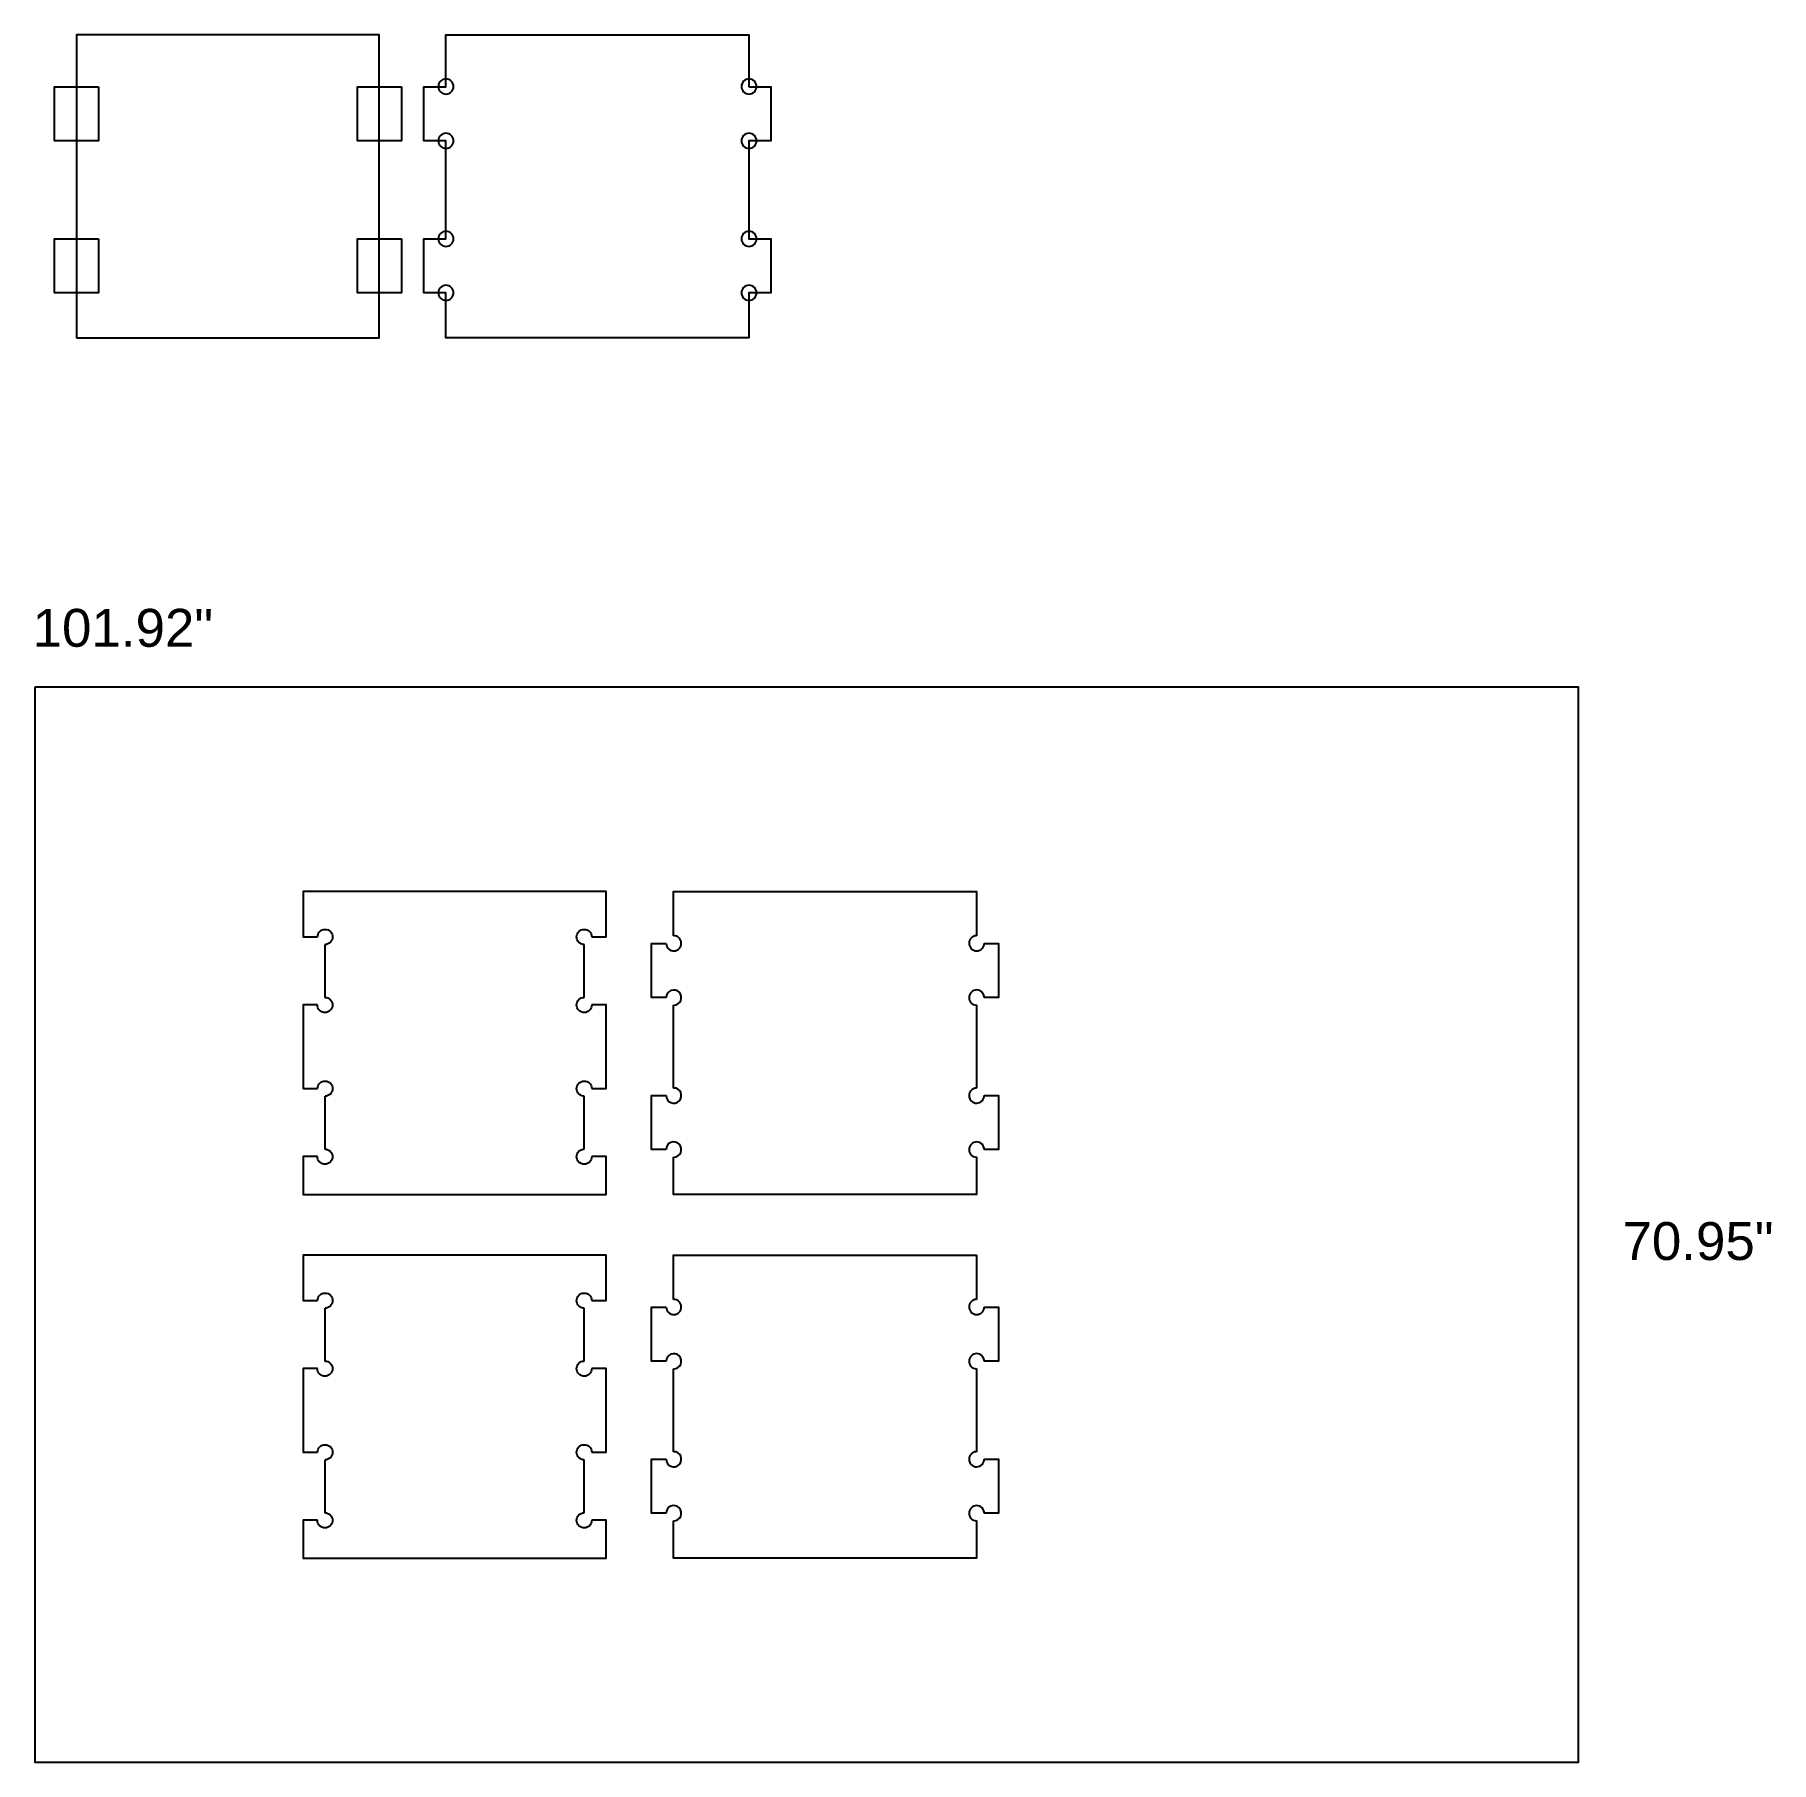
# Model space of a CAD drawing. Header units: millimetres. Extents: x 0 to 115, y 0 to 114.
import ezdxf

# ---------------------------------------------------------------- set-up
doc = ezdxf.new("R2010")
doc.units = ezdxf.units.MM
doc.layers.add('Cutting', color=192, linetype='Continuous', true_color=0x7d26cd)
doc.layers.add('Material', color=18, linetype='Continuous', true_color=0x000000)
doc.styles.add('Millimeter Small', font='')
doc.styles.get('Millimeter Small').set_extended_font_data('Arial')

msp = doc.modelspace()

# ---------------------------------------------------------------- linework, layer by layer
at = {"layer": 'Cutting'}
for p, q in [((19.2, 53.96), (19.2, 50.47)), ((36.32, 50.47), (36.32, 53.96)), ((42.21, 44.49), (42.21, 49.96)), ((62.21, 49.96), (62.21, 44.49)), ((19.2, 43.95), (19.2, 40.46)), ((36.32, 40.46), (36.32, 43.95)), ((19.2, 29.96), (19.2, 26.47)), ((36.32, 26.47), (36.32, 29.96)), ((42.21, 20.49), (42.21, 25.96)), ((62.21, 25.96), (62.21, 20.49)), ((19.2, 19.95), (19.2, 16.46)), ((36.32, 16.46), (36.32, 19.95))]:
    msp.add_line(p, q, dxfattribs=at)
for points in [[(2.79, 94), (22.79, 94), (22.79, 114), (2.79, 114)], [(47.18, 110.56), (48.65, 110.56), (48.65, 107), (47.18, 107), (47.18, 100.53), (48.65, 100.53), (48.65, 96.97), (47.18, 96.97), (47.18, 94), (27.18, 94), (27.18, 96.97), (25.74, 96.97), (25.74, 100.53), (27.18, 100.53), (27.18, 107), (25.74, 107), (25.74, 110.56), (27.18, 110.56), (27.18, 114), (47.18, 114)], [(4.26, 110.56), (4.26, 107), (1.35, 107), (1.35, 110.56)], [(24.26, 110.56), (24.26, 107), (21.36, 107), (21.36, 110.56)], [(4.26, 100.53), (4.26, 96.97), (1.35, 96.97), (1.35, 100.53)], [(24.26, 100.53), (24.26, 96.97), (21.36, 96.97), (21.36, 100.53)]]:
    msp.add_lwpolyline(points, close=True, dxfattribs=at)
for points in [[(36.82, 54.47), (37.76, 54.47), (37.76, 57.46), (17.76, 57.46), (17.76, 54.47), (18.71, 54.47)], [(42.21, 54.54), (42.21, 57.46), (62.21, 57.46), (62.21, 54.54)], [(41.73, 50.46), (40.77, 50.46), (40.77, 54.02), (41.73, 54.02)], [(62.73, 54.02), (63.68, 54.02), (63.68, 50.46), (62.73, 50.46)], [(18.7, 49.97), (17.76, 49.97), (17.76, 44.46), (18.71, 44.46)], [(36.82, 44.46), (37.76, 44.46), (37.76, 49.97), (36.82, 49.97)], [(41.73, 40.43), (40.77, 40.43), (40.77, 43.99), (41.73, 43.99)], [(62.73, 43.99), (63.68, 43.99), (63.68, 40.43), (62.73, 40.43)], [(18.7, 39.96), (17.76, 39.96), (17.76, 37.46), (37.76, 37.46), (37.76, 39.96), (36.82, 39.96)], [(62.21, 39.93), (62.21, 37.46), (42.21, 37.46), (42.21, 39.93)], [(36.82, 30.47), (37.76, 30.47), (37.76, 33.46), (17.76, 33.46), (17.76, 30.47), (18.71, 30.47)], [(42.21, 30.54), (42.21, 33.46), (62.21, 33.46), (62.21, 30.54)], [(41.73, 26.46), (40.77, 26.46), (40.77, 30.02), (41.73, 30.02)], [(62.73, 30.02), (63.68, 30.02), (63.68, 26.46), (62.73, 26.46)], [(18.7, 25.97), (17.76, 25.97), (17.76, 20.46), (18.71, 20.46)], [(36.82, 20.46), (37.76, 20.46), (37.76, 25.97), (36.82, 25.97)], [(41.73, 16.43), (40.77, 16.43), (40.77, 19.99), (41.73, 19.99)], [(62.73, 19.99), (63.68, 19.99), (63.68, 16.43), (62.73, 16.43)], [(18.7, 15.96), (17.76, 15.96), (17.76, 13.46), (37.76, 13.46), (37.76, 15.96), (36.82, 15.96)], [(62.21, 15.93), (62.21, 13.46), (42.21, 13.46), (42.21, 15.93)]]:
    msp.add_lwpolyline(points, dxfattribs=at)
at = {"layer": 'Cutting', "extrusion": (0, 0, -1)}
for centre in [(-27.19, 110.58), (-47.2, 110.58), (-27.19, 107), (-47.2, 107), (-27.19, 100.53), (-47.2, 100.53), (-27.19, 96.97), (-47.2, 96.97)]:
    msp.add_circle(centre, 0.5, dxfattribs=at)
for centre, start, end in [((-19.21, 54.46), 0.41, 270.368), ((-36.32, 54.46), 269.6009, 179.59), ((-19.2, 49.97), 90, 360), ((-36.32, 49.97), 180, 90), ((-19.21, 44.45), 0.8447, 270.5037), ((-36.32, 44.45), 269.7366, 179.1553), ((-19.2, 39.96), 90, 0), ((-36.32, 39.96), 180, 90), ((-19.21, 30.46), 0.41, 270.368), ((-36.32, 30.46), 269.6009, 179.59), ((-19.2, 25.97), 90, 360), ((-36.32, 25.97), 180, 90), ((-19.21, 20.45), 0.8447, 270.5037), ((-36.32, 20.45), 269.7366, 179.1553), ((-19.2, 15.96), 90, 0), ((-36.32, 15.96), 180, 90)]:
    msp.add_arc(centre, 0.5, start, end, dxfattribs=at)
at = {"layer": 'Cutting'}
for centre, start, end in [((42.23, 54.04), 182.0032, 91.7014), ((62.23, 54.04), 92.1805, 357.9968), ((42.23, 50.46), 268.5322, 180), ((62.23, 50.46), 360, 268.0532), ((42.23, 43.99), 180, 91.4678), ((62.23, 43.99), 91.9468, 0), ((42.23, 40.43), 268.5322, 180), ((62.23, 40.43), 360, 268.0532), ((42.23, 30.04), 182.0032, 91.7014), ((62.23, 30.04), 92.1805, 357.9968), ((42.23, 26.46), 268.5322, 180), ((62.23, 26.46), 360, 268.0532), ((42.23, 19.99), 180, 91.4678), ((62.23, 19.99), 91.9468, 0), ((42.23, 16.43), 268.5322, 180), ((62.23, 16.43), 360, 268.0532)]:
    msp.add_arc(centre, 0.5, start, end, dxfattribs=at)
at = {"layer": 'Material'}
msp.add_lwpolyline([(0.04, 70.94), (0.04, -0.01), (101.96, -0.01), (101.96, 70.94)], close=True, dxfattribs=at)

# ---------------------------------------------------------------- texts
at = {"layer": 'Material', "char_height": 2.5, "attachment_point": 1, "style": 'Millimeter Small'}
for s, insert, width in [('101.92"', (-0.1, 76.11), 28.3696), ('70.95"', (104.87, 35.64), 24.5109)]:
    msp.add_mtext(s, dxfattribs=dict(at, insert=insert, width=width))

doc.saveas('drawing.dxf')
